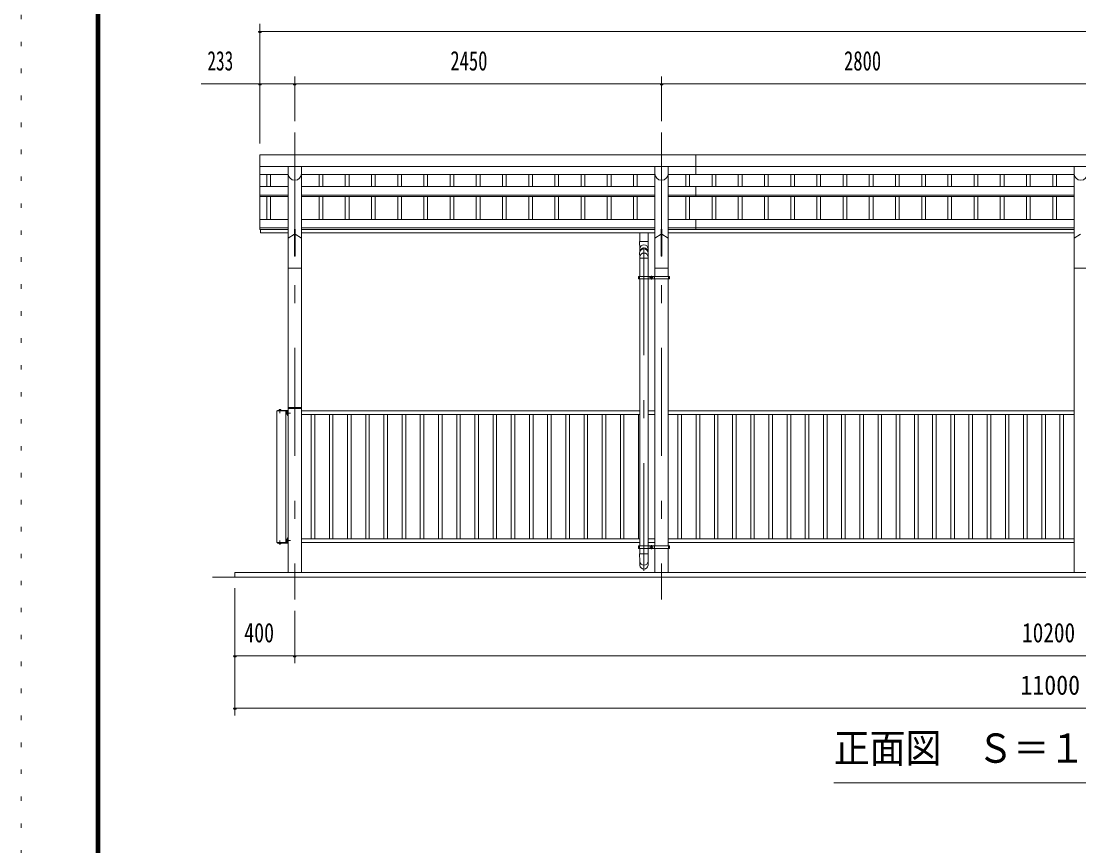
# Model space of a CAD drawing. Units: millimetres, scale not verified, with parts at other scales. Extents: x -26655 to 26659, y -10500 to 10500.
# Drawn here: x -3041 to 4024, y 0 to 5507 of the extents above; entities that cross this region are included whole.
import ezdxf
from ezdxf.enums import TextEntityAlignment as Align

# ---------------------------------------------------------------- set-up
doc = ezdxf.new("R2010")
doc.units = ezdxf.units.MM
doc.header["$LTSCALE"] = 60
doc.linetypes.add('USER3', pattern=[24, 12, -5, 2, -5])
doc.linetypes.add('USER4', pattern=[3, 0.5, -2.5])
for name, color, linetype, lineweight in [('0-2_1-05BOLD', 7, 'Continuous', 18), ('0-3_1-25CENTER', 3, 'USER3', 18), ('0-4_1-45THIN', 4, 'Continuous', 18), ('0-5_1-55DIM', 3, 'Continuous', 18), ('0-C_F-F1PAPER', 5, 'Continuous', 18), ('0-D_F-E_J_ADD', 5, 'USER4', 18)]:
    doc.layers.add(name, color=color, linetype=linetype, lineweight=lineweight)
doc.styles.add('ＭＳ ゴシック', font='')
doc.styles.get('ＭＳ ゴシック').set_extended_font_data('MS Gothic')

msp = doc.modelspace()

# ---------------------------------------------------------------- linework, layer by layer
at = {"layer": '0-2_1-05BOLD'}
for p, q in [((-1446.51, 4614.67), (-1446.51, 4115.47)), ((9219.49, 4614.67), (-1446.51, 4614.67)), ((1466.49, 4614.67), (1466.49, 4482.27)), ((-1446.51, 4537.52), (9219.49, 4537.52)), ((-1258.06, 4537.52), (-1258.06, 1824.67)), ((-1168.96, 4537.52), (-1168.96, 1824.67)), ((1191.94, 4537.52), (1191.94, 3802.67)), ((1281.04, 4537.52), (1281.04, 3802.67)), ((3991.94, 4537.52), (3991.94, 1824.67)), ((-1258.06, 4482.27), (-1446.51, 4482.27)), ((1191.94, 4482.27), (-1168.96, 4482.27)), ((3991.94, 4482.27), (1281.04, 4482.27)), ((-1446.51, 4402.96), (-1258.06, 4402.96)), ((-1168.96, 4402.96), (1191.94, 4402.96)), ((1281.04, 4402.96), (3991.94, 4402.96)), ((1466.49, 4402.96), (1466.49, 4337.03)), ((-1446.51, 4345.26), (-1258.06, 4345.26)), ((-1446.51, 4337.03), (-1258.06, 4337.03)), ((-1168.96, 4345.26), (1191.94, 4345.26)), ((-1168.96, 4337.03), (1191.94, 4337.03)), ((1281.04, 4345.26), (3991.94, 4345.26)), ((1281.04, 4337.03), (3991.94, 4337.03)), ((-1258.06, 4182.45), (-1446.51, 4182.45)), ((1191.94, 4182.45), (-1168.96, 4182.45)), ((3991.94, 4182.45), (1281.04, 4182.45)), ((1466.49, 4182.45), (1466.49, 4115.47)), ((-1258.06, 4127.34), (-1446.51, 4127.34)), ((-1258.06, 4115.47), (-1446.51, 4115.47)), ((-1441.51, 4115.47), (-1441.51, 4094.67)), ((-1215.76, 4117.89), (-1215.76, 3937.25)), ((-1211.26, 4117.89), (-1215.76, 4117.89)), ((1191.94, 4127.34), (-1168.96, 4127.34)), ((1191.94, 4115.47), (-1168.96, 4115.47)), ((1234.24, 4117.89), (1234.24, 3937.25)), ((3991.94, 4127.34), (1281.04, 4127.34)), ((3991.94, 4115.47), (1281.04, 4115.47)), ((-1258.06, 4094.67), (-1441.51, 4094.67)), ((-1258.06, 4057.25), (-1215.76, 4085.19)), ((-1211.26, 4085.19), (-1168.96, 4057.25)), ((1191.94, 4094.67), (-1168.96, 4094.67)), ((1147.99, 4035.05), (1088.99, 4035.05)), ((1090.99, 3985.38), (1088.99, 4035.05)), ((1090.99, 4035.05), (1090.99, 4094.67)), ((1145.99, 4035.05), (1145.99, 4094.67)), ((1147.99, 4035.05), (1145.99, 3985.38)), ((1234.24, 4085.19), (1191.94, 4057.25)), ((1281.04, 4057.25), (1238.74, 4085.19)), ((3991.94, 4094.67), (1281.04, 4094.67)), ((3991.94, 4057.25), (4034.24, 4085.19)), ((1090.99, 3967.29), (1090.99, 3985.38)), ((1145.99, 3985.38), (1145.99, 3967.28)), ((1147.98, 3958.31), (1145.99, 3932.34)), ((1090.99, 3925.4), (1145.99, 3925.4)), ((1145.99, 3802.67), (1145.99, 3932.34)), ((1234.24, 3937.25), (1238.74, 3937.25)), ((-1168.96, 3856.67), (-1258.06, 3856.67)), ((1191.94, 3856.67), (1281.04, 3856.67)), ((4081.04, 3856.67), (3991.94, 3856.67)), ((1083.29, 3802.67), (1083.29, 3786.67)), ((1288.74, 3802.67), (1083.29, 3802.67)), ((1089.39, 3794.67), (1083.29, 3794.67)), ((1089.39, 3802.67), (1089.39, 3786.67)), ((1090.99, 3786.67), (1090.99, 2002.67)), ((1145.99, 3786.67), (1145.99, 2002.67)), ((1147.59, 3802.67), (1147.59, 3786.67)), ((1168.96, 3788.9), (1163.96, 3791.78)), ((1173.96, 3791.78), (1168.96, 3788.9)), ((1173.96, 3797.56), (1173.96, 3791.78)), ((1190.34, 3802.67), (1190.34, 3786.67)), ((1191.94, 3786.67), (1191.94, 2002.67)), ((1281.04, 3786.67), (1281.04, 2002.67)), ((1282.64, 3802.67), (1282.64, 3786.67)), ((1288.74, 3794.67), (1282.64, 3794.67)), ((-1334.26, 2904.67), (-1262.26, 2904.67)), ((-1334.26, 2024.67), (-1334.26, 2904.67)), ((-1319.31, 2909.47), (-1319.31, 2907.87)), ((-1306.81, 2909.47), (-1319.31, 2909.47)), ((-1315.95, 2912.97), (-1315.95, 2909.47)), ((-1310.17, 2912.97), (-1310.17, 2909.47)), ((-1308.16, 2913.47), (-1307.29, 2912.97)), ((-1307.29, 2912.97), (-1307.29, 2909.47)), ((-1306.81, 2909.47), (-1306.81, 2907.87)), ((-1274.26, 2024.67), (-1274.26, 2904.67)), ((-1270.36, 2895.97), (-1269.67, 2897.18)), ((-1269.67, 2897.18), (-1264.86, 2897.18)), ((-1264.86, 2897.47), (-1264.86, 2881.87)), ((-1264.86, 2897.47), (-1262.86, 2897.47)), ((-1262.86, 2898.17), (-1261.26, 2898.17)), ((-1261.26, 2903.67), (-1261.26, 2872.87)), ((-1168.96, 2919.67), (-1258.06, 2919.67)), ((-1171.96, 2927.67), (-1255.06, 2927.67)), ((1090.99, 2904.67), (-1168.96, 2904.67)), ((1191.94, 2904.67), (1145.99, 2904.67)), ((3991.94, 2904.67), (1281.04, 2904.67)), ((-1269.67, 2893.42), (-1264.86, 2893.42)), ((-1269.67, 2885.92), (-1264.86, 2885.92)), ((-1264.86, 2889.67), (-1262.86, 2891.67)), ((-1262.86, 2889.67), (-1264.86, 2887.67)), ((-1264.86, 2881.87), (-1262.86, 2881.87)), ((-1258.06, 2872.87), (-1261.26, 2872.87)), ((1090.99, 2879.67), (-1168.96, 2879.67)), ((1191.94, 2879.67), (1145.99, 2879.67)), ((3991.94, 2879.67), (1281.04, 2879.67)), ((-1258.06, 2056.47), (-1261.26, 2056.47)), ((-1261.26, 2025.67), (-1261.26, 2056.47)), ((1090.99, 2049.67), (-1168.96, 2049.67)), ((1191.94, 2049.67), (1145.99, 2049.67)), ((3991.94, 2049.67), (1281.04, 2049.67)), ((-1334.26, 2024.67), (-1262.26, 2024.67)), ((-1319.31, 2019.87), (-1319.31, 2021.47)), ((-1306.81, 2019.87), (-1319.31, 2019.87)), ((-1315.95, 2016.38), (-1315.95, 2019.87)), ((-1310.17, 2016.38), (-1310.17, 2019.87)), ((-1308.16, 2015.87), (-1307.29, 2016.38)), ((-1307.29, 2016.38), (-1307.29, 2019.87)), ((-1306.81, 2019.87), (-1306.81, 2021.47)), ((-1270.36, 2045.97), (-1269.67, 2047.18)), ((-1270.36, 2033.37), (-1270.36, 2045.97)), ((-1270.36, 2033.37), (-1269.67, 2032.17)), ((-1269.67, 2047.18), (-1264.86, 2047.18)), ((-1269.67, 2043.42), (-1264.86, 2043.42)), ((-1269.67, 2035.92), (-1264.86, 2035.92)), ((-1269.67, 2032.17), (-1264.86, 2032.17)), ((-1264.86, 2047.47), (-1262.86, 2047.47)), ((-1264.86, 2031.87), (-1264.86, 2047.47)), ((-1262.86, 2039.67), (-1264.86, 2041.67)), ((-1264.86, 2039.67), (-1262.86, 2037.67)), ((-1264.86, 2031.87), (-1262.86, 2031.87)), ((-1262.86, 2031.17), (-1261.26, 2031.17)), ((1090.99, 2024.67), (-1168.96, 2024.67)), ((1089.39, 1994.67), (1083.29, 1994.67)), ((1288.74, 1986.67), (1083.29, 1986.67)), ((1089.39, 2002.67), (1089.39, 1986.67)), ((1090.99, 1986.67), (1090.99, 1949.76)), ((1191.94, 2024.67), (1145.99, 2024.67)), ((1145.99, 1986.67), (1145.99, 1949.76)), ((1147.59, 2002.67), (1147.59, 1986.67)), ((1168.96, 2000.44), (1163.96, 1997.56)), ((1163.96, 1997.56), (1163.96, 1991.78)), ((1173.96, 1997.56), (1168.96, 2000.44)), ((1190.34, 2002.67), (1190.34, 1986.67)), ((1191.94, 1986.67), (1191.94, 1824.67)), ((3991.94, 2024.67), (1281.04, 2024.67)), ((1281.04, 1986.67), (1281.04, 1824.67)), ((1282.64, 2002.67), (1282.64, 1986.67)), ((1288.74, 1994.67), (1282.64, 1994.67)), ((1288.74, 2002.67), (1288.74, 1986.67)), ((1147.99, 1949.76), (1088.99, 1949.76)), ((9536.49, 1794.67), (-1763.51, 1794.67))]:
    msp.add_line(p, q, dxfattribs=at)
for points in [[(-1211.26, 4117.89), (-1211.26, 3937.25), (-1215.76, 3937.25)], [(1234.24, 4117.89), (1238.74, 4117.89), (1238.74, 3937.25)], [(1088.99, 3958.18), (1090.99, 3932.34), (1090.99, 3802.67)], [(1288.74, 3802.67), (1288.74, 3786.67), (1083.29, 3786.67)], [(1173.96, 3797.56), (1168.96, 3800.44), (1163.96, 3797.56), (1163.96, 3791.78)], [(-1262.26, 2907.87), (-1328.06, 2907.87), (-1328.06, 2904.67)], [(-1308.16, 2913.47), (-1317.96, 2913.47), (-1318.84, 2912.97), (-1318.84, 2909.47)], [(-1262.86, 2898.17), (-1262.86, 2881.17), (-1261.26, 2881.17)], [(-1270.36, 2895.97), (-1270.36, 2883.37), (-1269.67, 2882.16), (-1264.86, 2882.16)], [(-1262.26, 2021.47), (-1328.06, 2021.47), (-1328.06, 2024.67)], [(-1308.16, 2015.87), (-1317.96, 2015.87), (-1318.84, 2016.38), (-1318.84, 2019.87)], [(-1262.86, 2031.17), (-1262.86, 2048.17), (-1261.26, 2048.17)], [(1288.74, 2002.67), (1083.29, 2002.67), (1083.29, 1986.67)], [(1173.96, 1997.56), (1173.96, 1991.78), (1168.96, 1988.9), (1163.96, 1991.78)], [(1090.99, 1874.26), (1090.99, 1900.1), (1088.99, 1949.76)], [(1147.99, 1949.76), (1145.99, 1900.1), (1145.99, 1874.26)], [(9386.49, 1824.67), (-1613.51, 1824.67), (-1613.51, 1794.67)]]:
    msp.add_lwpolyline(points, dxfattribs=at)
for centre, radius in [((1168.96, 3794.67), 6.25), ((1168.96, 3794.67), 4.9), ((1168.96, 1994.67), 6.25), ((1168.96, 1994.67), 4.9)]:
    msp.add_circle(centre, radius, dxfattribs=at)
for centre, radius, start, end in [((-1213.51, 4489.22), 44.55, 180, 0), ((1236.49, 4489.22), 44.55, 180, 0), ((4036.49, 4489.22), 44.55, 180, 0), ((1118.49, 3956.47), 29.55, 3.56303, 176.43697), ((1118.49, 3985.68), 27.55, 3.55867, 176.44133), ((1118.49, 3964.98), 27.55, 3.55867, 176.44133), ((1118.49, 3931.36), 27.55, 3.55867, 176.44133), ((-1317.39, 2911.15), 2.32, 51.45377, 90), ((-1313.06, 2904.96), 8.51, 70.16867, 109.82912), ((-1308.73, 2911.15), 2.32, 90, 128.53143), ((-1262.26, 2903.67), 4.2, 0, 90), ((-1262.26, 2903.67), 1, 0, 90), ((-1255.06, 2924.67), 3, 90, 180), ((-1171.96, 2924.67), 3, 0, 90), ((-1267.49, 2895.3), 2.88, 180, 220.72682), ((-1267.49, 2884.04), 2.88, 139.27318, 180), ((-1259.9, 2889.67), 10.46, 158.9763, 201.02541), ((-1317.39, 2018.19), 2.32, 270, 308.54623), ((-1313.06, 2024.38), 8.51, 250.17088, 289.83133), ((-1308.73, 2018.19), 2.32, 231.46857, 270), ((-1267.49, 2045.3), 2.88, 180, 220.72682), ((-1267.49, 2034.04), 2.88, 139.27318, 180), ((-1259.9, 2039.67), 10.46, 158.97459, 201.0237), ((-1262.26, 2025.67), 1, 270, 0), ((-1262.26, 2025.67), 4.2, 270, 0), ((1118.49, 1901.08), 27.55, 183.55867, 356.44133), ((1118.49, 1875.97), 27.55, 183.56303, 356.43697)]:
    msp.add_arc(centre, radius, start, end, dxfattribs=at)
at = {"layer": '0-3_1-25CENTER'}
for p, q in [((-1213.51, 4764.67), (-1213.51, 1644.67)), ((1236.49, 4764.67), (1236.49, 1644.67)), ((1118.49, 1836.31), (1118.49, 4094.67)), ((1181.46, 3794.67), (1156.46, 3794.67)), ((1168.96, 3807.17), (1168.96, 3782.17)), ((-1313.06, 2916.38), (-1313.06, 2890.19)), ((-1274.37, 2889.67), (-1242.46, 2889.67)), ((-1313.06, 2012.96), (-1313.06, 2039.15)), ((-1274.37, 2039.67), (-1242.46, 2039.67)), ((1181.46, 1994.67), (1156.46, 1994.67)), ((1168.96, 2007.17), (1168.96, 1982.17))]:
    msp.add_line(p, q, dxfattribs=at)
at = {"layer": '0-4_1-45THIN'}
for p, q in [((-1401.01, 4482.27), (-1401.01, 4402.96)), ((-1376.01, 4482.27), (-1376.01, 4402.96)), ((-1051.01, 4482.27), (-1051.01, 4402.96)), ((-1026.01, 4482.27), (-1026.01, 4402.96)), ((-876.01, 4482.27), (-876.01, 4402.96)), ((-851.01, 4482.27), (-851.01, 4402.96)), ((-701.01, 4482.27), (-701.01, 4402.96)), ((-676.01, 4482.27), (-676.01, 4402.96)), ((-526.01, 4482.27), (-526.01, 4402.96)), ((-501.01, 4482.27), (-501.01, 4402.96)), ((-351.01, 4482.27), (-351.01, 4402.96)), ((-326.01, 4482.27), (-326.01, 4402.96)), ((-176.01, 4482.27), (-176.01, 4402.96)), ((-151.01, 4482.27), (-151.01, 4402.96)), ((-1.01, 4482.27), (-1.01, 4402.96)), ((23.99, 4482.27), (23.99, 4402.96)), ((173.99, 4482.27), (173.99, 4402.96)), ((198.99, 4482.27), (198.99, 4402.96)), ((348.99, 4482.27), (348.99, 4402.96)), ((373.99, 4482.27), (373.99, 4402.96)), ((523.99, 4482.27), (523.99, 4402.96)), ((548.99, 4482.27), (548.99, 4402.96)), ((698.99, 4482.27), (698.99, 4402.96)), ((723.99, 4482.27), (723.99, 4402.96)), ((873.99, 4482.27), (873.99, 4402.96)), ((898.99, 4482.27), (898.99, 4402.96)), ((1048.99, 4482.27), (1048.99, 4402.96)), ((1073.99, 4482.27), (1073.99, 4402.96)), ((1398.99, 4482.27), (1398.99, 4402.96)), ((1423.99, 4482.27), (1423.99, 4402.96)), ((1573.99, 4482.27), (1573.99, 4402.96)), ((1598.99, 4482.27), (1598.99, 4402.96)), ((1748.99, 4482.27), (1748.99, 4402.96)), ((1773.99, 4482.27), (1773.99, 4402.96)), ((1923.99, 4482.27), (1923.99, 4402.96)), ((1948.99, 4482.27), (1948.99, 4402.96)), ((2098.99, 4482.27), (2098.99, 4402.96)), ((2123.99, 4482.27), (2123.99, 4402.96)), ((2273.99, 4482.27), (2273.99, 4402.96)), ((2298.99, 4482.27), (2298.99, 4402.96)), ((2448.99, 4482.27), (2448.99, 4402.96)), ((2473.99, 4482.27), (2473.99, 4402.96)), ((2623.99, 4482.27), (2623.99, 4402.96)), ((2648.99, 4482.27), (2648.99, 4402.96)), ((2798.99, 4482.27), (2798.99, 4402.96)), ((2823.99, 4482.27), (2823.99, 4402.96)), ((2973.99, 4482.27), (2973.99, 4402.96)), ((2998.99, 4482.27), (2998.99, 4402.96)), ((3148.99, 4482.27), (3148.99, 4402.96)), ((3173.99, 4482.27), (3173.99, 4402.96)), ((3323.99, 4482.27), (3323.99, 4402.96)), ((3348.99, 4482.27), (3348.99, 4402.96)), ((3498.99, 4482.27), (3498.99, 4402.96)), ((3523.99, 4482.27), (3523.99, 4402.96)), ((3673.99, 4482.27), (3673.99, 4402.96)), ((3698.99, 4482.27), (3698.99, 4402.96)), ((3848.99, 4482.27), (3848.99, 4402.96)), ((3873.99, 4482.27), (3873.99, 4402.96)), ((-1401.01, 4337.03), (-1401.01, 4182.45)), ((-1376.01, 4337.03), (-1376.01, 4182.45)), ((-1051.01, 4337.03), (-1051.01, 4182.45)), ((-1026.01, 4337.03), (-1026.01, 4182.45)), ((-876.01, 4337.03), (-876.01, 4182.45)), ((-851.01, 4337.03), (-851.01, 4182.45)), ((-701.01, 4337.03), (-701.01, 4182.45)), ((-676.01, 4337.03), (-676.01, 4182.45)), ((-526.01, 4337.03), (-526.01, 4182.45)), ((-501.01, 4337.03), (-501.01, 4182.45)), ((-351.01, 4337.03), (-351.01, 4182.45)), ((-326.01, 4337.03), (-326.01, 4182.45)), ((-176.01, 4337.03), (-176.01, 4182.45)), ((-151.01, 4337.03), (-151.01, 4182.45)), ((-1.01, 4337.03), (-1.01, 4182.45)), ((23.99, 4337.03), (23.99, 4182.45)), ((173.99, 4337.03), (173.99, 4182.45)), ((198.99, 4337.03), (198.99, 4182.45)), ((348.99, 4337.03), (348.99, 4182.45)), ((373.99, 4337.03), (373.99, 4182.45)), ((523.99, 4337.03), (523.99, 4182.45)), ((548.99, 4337.03), (548.99, 4182.45)), ((698.99, 4337.03), (698.99, 4182.45)), ((723.99, 4337.03), (723.99, 4182.45)), ((873.99, 4337.03), (873.99, 4182.45)), ((898.99, 4337.03), (898.99, 4182.45)), ((1048.99, 4337.03), (1048.99, 4182.45)), ((1073.99, 4337.03), (1073.99, 4182.45)), ((1398.99, 4337.03), (1398.99, 4182.45)), ((1423.99, 4337.03), (1423.99, 4182.45)), ((1573.99, 4337.03), (1573.99, 4182.45)), ((1598.99, 4337.03), (1598.99, 4182.45)), ((1748.99, 4337.03), (1748.99, 4182.45)), ((1773.99, 4337.03), (1773.99, 4182.45)), ((1923.99, 4337.03), (1923.99, 4182.45)), ((1948.99, 4337.03), (1948.99, 4182.45)), ((2098.99, 4337.03), (2098.99, 4182.45)), ((2123.99, 4337.03), (2123.99, 4182.45)), ((2273.99, 4337.03), (2273.99, 4182.45)), ((2298.99, 4337.03), (2298.99, 4182.45)), ((2448.99, 4337.03), (2448.99, 4182.45)), ((2473.99, 4337.03), (2473.99, 4182.45)), ((2623.99, 4337.03), (2623.99, 4182.45)), ((2648.99, 4337.03), (2648.99, 4182.45)), ((2798.99, 4337.03), (2798.99, 4182.45)), ((2823.99, 4337.03), (2823.99, 4182.45)), ((2973.99, 4337.03), (2973.99, 4182.45)), ((2998.99, 4337.03), (2998.99, 4182.45)), ((3148.99, 4337.03), (3148.99, 4182.45)), ((3173.99, 4337.03), (3173.99, 4182.45)), ((3323.99, 4337.03), (3323.99, 4182.45)), ((3348.99, 4337.03), (3348.99, 4182.45)), ((3498.99, 4337.03), (3498.99, 4182.45)), ((3523.99, 4337.03), (3523.99, 4182.45)), ((3673.99, 4337.03), (3673.99, 4182.45)), ((3698.99, 4337.03), (3698.99, 4182.45)), ((3848.99, 4337.03), (3848.99, 4182.45)), ((3873.99, 4337.03), (3873.99, 4182.45)), ((-1104.01, 2879.67), (-1104.01, 2049.67)), ((-1080.01, 2879.67), (-1080.01, 2049.67)), ((-982.51, 2879.67), (-982.51, 2049.67)), ((-958.51, 2879.67), (-958.51, 2049.67)), ((-861.01, 2879.67), (-861.01, 2049.67)), ((-837.01, 2879.67), (-837.01, 2049.67)), ((-739.51, 2879.67), (-739.51, 2049.67)), ((-715.51, 2879.67), (-715.51, 2049.67)), ((-618.01, 2879.67), (-618.01, 2049.67)), ((-594.01, 2879.67), (-594.01, 2049.67)), ((-496.51, 2879.67), (-496.51, 2049.67)), ((-472.51, 2879.67), (-472.51, 2049.67)), ((-375.01, 2879.67), (-375.01, 2049.67)), ((-351.01, 2879.67), (-351.01, 2049.67)), ((-253.51, 2879.67), (-253.51, 2049.67)), ((-229.51, 2879.67), (-229.51, 2049.67)), ((-132.01, 2879.67), (-132.01, 2049.67)), ((-108.01, 2879.67), (-108.01, 2049.67)), ((-10.51, 2879.67), (-10.51, 2049.67)), ((13.49, 2879.67), (13.49, 2049.67)), ((110.99, 2879.67), (110.99, 2049.67)), ((134.99, 2879.67), (134.99, 2049.67)), ((232.49, 2879.67), (232.49, 2049.67)), ((256.49, 2879.67), (256.49, 2049.67)), ((353.99, 2879.67), (353.99, 2049.67)), ((377.99, 2879.67), (377.99, 2049.67)), ((475.49, 2879.67), (475.49, 2049.67)), ((499.49, 2879.67), (499.49, 2049.67)), ((596.99, 2879.67), (596.99, 2049.67)), ((620.99, 2879.67), (620.99, 2049.67)), ((718.49, 2879.67), (718.49, 2049.67)), ((742.49, 2879.67), (742.49, 2049.67)), ((839.99, 2879.67), (839.99, 2049.67)), ((863.99, 2879.67), (863.99, 2049.67)), ((961.49, 2879.67), (961.49, 2049.67)), ((985.49, 2879.67), (985.49, 2049.67)), ((1082.99, 2879.67), (1082.99, 2049.67)), ((1345.99, 2879.67), (1345.99, 2049.67)), ((1369.99, 2879.67), (1369.99, 2049.67)), ((1467.49, 2879.67), (1467.49, 2049.67)), ((1491.49, 2879.67), (1491.49, 2049.67)), ((1588.99, 2879.67), (1588.99, 2049.67)), ((1612.99, 2879.67), (1612.99, 2049.67)), ((1710.49, 2879.67), (1710.49, 2049.67)), ((1734.49, 2879.67), (1734.49, 2049.67)), ((1831.99, 2879.67), (1831.99, 2049.67)), ((1855.99, 2879.67), (1855.99, 2049.67)), ((1953.49, 2879.67), (1953.49, 2049.67)), ((1977.49, 2879.67), (1977.49, 2049.67)), ((2074.99, 2879.67), (2074.99, 2049.67)), ((2098.99, 2879.67), (2098.99, 2049.67)), ((2196.49, 2879.67), (2196.49, 2049.67)), ((2220.49, 2879.67), (2220.49, 2049.67)), ((2317.99, 2879.67), (2317.99, 2049.67)), ((2341.99, 2879.67), (2341.99, 2049.67)), ((2439.49, 2879.67), (2439.49, 2049.67)), ((2463.49, 2879.67), (2463.49, 2049.67)), ((2560.99, 2879.67), (2560.99, 2049.67)), ((2584.99, 2879.67), (2584.99, 2049.67)), ((2682.49, 2879.67), (2682.49, 2049.67)), ((2706.49, 2879.67), (2706.49, 2049.67)), ((2803.99, 2879.67), (2803.99, 2049.67)), ((2827.99, 2879.67), (2827.99, 2049.67)), ((2925.49, 2879.67), (2925.49, 2049.67)), ((2949.49, 2879.67), (2949.49, 2049.67)), ((3046.99, 2879.67), (3046.99, 2049.67)), ((3070.99, 2879.67), (3070.99, 2049.67)), ((3168.49, 2879.67), (3168.49, 2049.67)), ((3192.49, 2879.67), (3192.49, 2049.67)), ((3289.99, 2879.67), (3289.99, 2049.67)), ((3313.99, 2879.67), (3313.99, 2049.67)), ((3411.49, 2879.67), (3411.49, 2049.67)), ((3435.49, 2879.67), (3435.49, 2049.67)), ((3532.99, 2879.67), (3532.99, 2049.67)), ((3556.99, 2879.67), (3556.99, 2049.67)), ((3654.49, 2879.67), (3654.49, 2049.67)), ((3678.49, 2879.67), (3678.49, 2049.67)), ((3775.99, 2879.67), (3775.99, 2049.67)), ((3799.99, 2879.67), (3799.99, 2049.67)), ((3897.49, 2879.67), (3897.49, 2049.67)), ((3921.49, 2879.67), (3921.49, 2049.67))]:
    msp.add_line(p, q, dxfattribs=at)
at = {"layer": '0-5_1-55DIM'}
for p, q in [((-1446.51, 4689.67), (-1446.51, 5488.67)), ((-1436.51, 5438.67), (-1456.51, 5438.67)), ((-1446.51, 5438.67), (9219.49, 5438.67)), ((-1839.01, 5088.67), (9611.99, 5088.67)), ((-1436.51, 5088.67), (-1456.51, 5088.67)), ((-1203.51, 5088.67), (-1223.51, 5088.67)), ((-1213.51, 4839.67), (-1213.51, 5138.67)), ((1246.49, 5088.67), (1226.49, 5088.67)), ((1236.49, 4839.67), (1236.49, 5138.67)), ((-1613.51, 1719.67), (-1613.51, 869.67)), ((-1213.51, 1569.67), (-1213.51, 1219.67)), ((-1603.51, 1269.67), (-1623.51, 1269.67)), ((-1613.51, 1269.67), (9386.49, 1269.67)), ((-1203.51, 1269.67), (-1223.51, 1269.67)), ((-1603.51, 919.67), (-1623.51, 919.67)), ((-1613.51, 919.67), (9386.49, 919.67)), ((2386.49, 419.67), (5386.49, 419.67))]:
    msp.add_line(p, q, dxfattribs=at)
for centre in [(-1446.51, 5438.67), (-1446.51, 5088.67), (-1213.51, 5088.67), (1236.49, 5088.67), (-1613.51, 1269.67), (-1213.51, 1269.67), (-1613.51, 919.67)]:
    msp.add_arc(centre, 10, 180, 0, dxfattribs=at)
at = {"layer": '0-C_F-F1PAPER'}
for p, q in [((-2541.17, 10100), (-2541.17, -10000)), ((-2538.67, 10097.5), (-2538.67, -9997.5)), ((-2536.17, 10095), (-2536.17, -9995)), ((-2531.17, 10090), (-2531.17, -9990)), ((-2526.17, 10085), (-2526.17, -9985)), ((-2516.17, 10075), (-2516.17, -9975))]:
    msp.add_line(p, q, dxfattribs=at)
for points in [[(-2533.67, 10092.5), (-2533.67, -9992.5), (26151.32, -9992.5), (26151.32, 10092.5)], [(-2528.67, 10087.5), (-2528.67, -9987.5), (26146.33, -9987.5), (26146.33, 10087.5)], [(-2523.67, 10082.5), (-2523.67, -9982.5), (26141.33, -9982.5), (26141.33, 10082.5)], [(-2521.17, 10080), (-2521.17, -9980), (26138.82, -9980), (26138.82, 10080)], [(-2518.67, 10077.5), (-2518.67, -9977.5), (26136.33, -9977.5), (26136.33, 10077.5)]]:
    msp.add_lwpolyline(points, dxfattribs=at)
at = {"layer": '0-D_F-E_J_ADD'}
msp.add_line((-3041.17, -10500), (-3041.17, 10500), dxfattribs=at)

# ---------------------------------------------------------------- texts
at = {"layer": '0-5_1-55DIM', "color": 7, "style": 'ＭＳ ゴシック'}
for s, height, width, p in [('233', 130.2, 0.65, (-1797.18, 5138.67)), ('2450', 130.2, 0.7, (-174.52, 5138.67)), ('2800', 130.2, 0.7, (2455.22, 5138.67)), ('400', 130.2, 0.75, (-1551.13, 1319.67)), ('10200', 130.2, 0.8, (3644.76, 1319.67)), ('11000', 130.2, 0.9, (3633.44, 969.67)), ('正面図\u3000Ｓ＝１／５０', 195.4, 0.9, (2386.49, 496.31))]:
    msp.add_text(s, height=height, dxfattribs=dict(at, width=width)).set_placement(p, align=Align.BOTTOM_LEFT)

doc.saveas('drawing.dxf')
